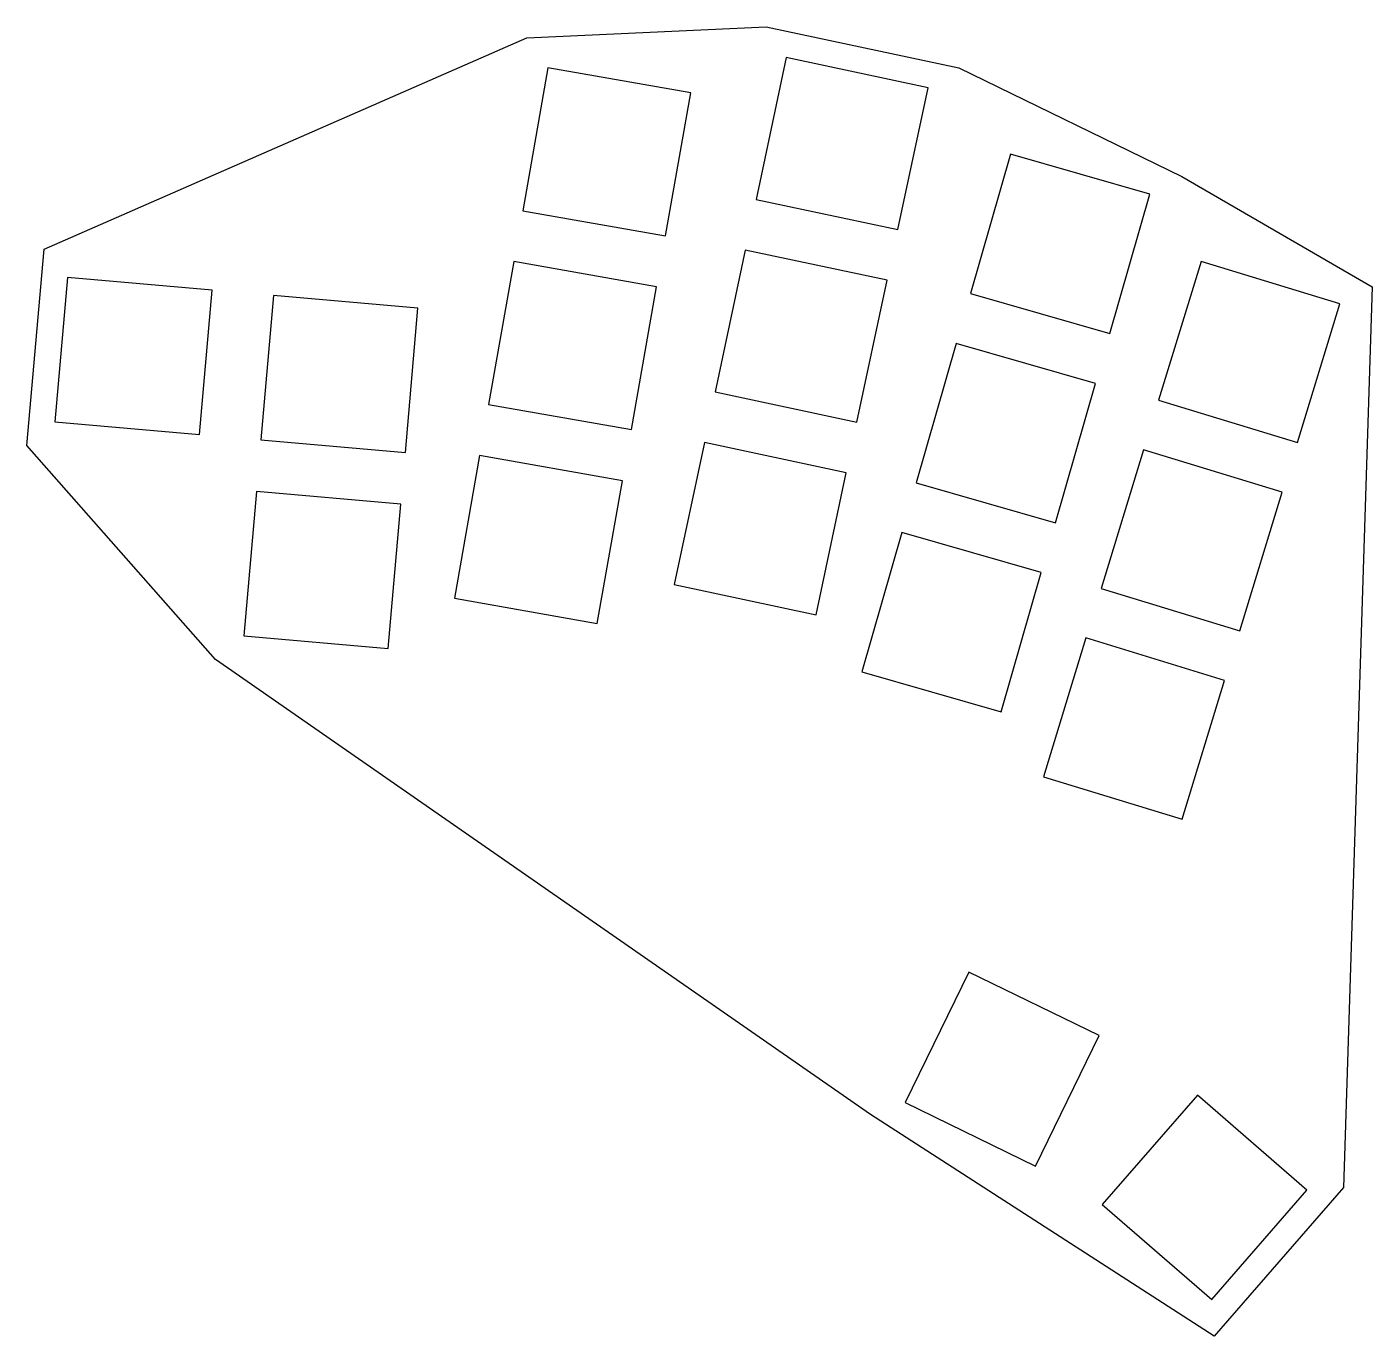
# Model space of a CAD drawing. Header units: millimetres. Extents: x -9 to 121, y -76 to 51.
import ezdxf

# ---------------------------------------------------------------- set-up
doc = ezdxf.new("R2010")
doc.units = ezdxf.units.MM

msp = doc.modelspace()

# ---------------------------------------------------------------- linework, layer by layer
for p, q in [((39.62, 49.63), (62.72, 50.69)), ((62.72, 50.69), (81.31, 46.74)), ((-6.98, 29.22), (39.62, 49.63)), ((64.65, 47.73), (61.74, 34.03)), ((78.34, 44.81), (64.65, 47.73)), ((41.65, 46.74), (39.22, 32.95)), ((55.44, 44.31), (41.65, 46.74)), ((81.31, 46.74), (102.84, 36.26)), ((53.01, 30.52), (55.44, 44.31)), ((75.43, 31.12), (78.34, 44.81)), ((86.29, 38.4), (82.43, 24.94)), ((99.74, 34.54), (86.29, 38.4)), ((102.84, 36.26), (121.2, 25.61)), ((61.74, 34.03), (75.43, 31.12)), ((95.89, 21.08), (99.74, 34.54)), ((39.22, 32.95), (53.01, 30.52)), ((-8.64, 10.29), (-6.98, 29.22)), ((60.7, 29.14), (57.79, 15.45)), ((74.39, 26.23), (60.7, 29.14)), ((38.35, 28.03), (35.92, 14.24)), ((52.14, 25.59), (38.35, 28.03)), ((104.69, 28.04), (100.6, 14.65)), ((118.08, 23.95), (104.69, 28.04)), ((-4.71, 26.51), (-5.93, 12.56)), ((9.24, 25.29), (-4.71, 26.51)), ((71.48, 12.54), (74.39, 26.23)), ((8.02, 11.34), (9.24, 25.29)), ((15.17, 24.77), (13.95, 10.83)), ((29.11, 23.55), (15.17, 24.77)), ((49.71, 11.81), (52.14, 25.59)), ((82.43, 24.94), (95.89, 21.08)), ((121.2, 25.61), (118.44, -61.35)), ((27.89, 9.61), (29.11, 23.55)), ((113.99, 10.56), (118.08, 23.95)), ((81.05, 20.14), (77.19, 6.68)), ((94.51, 16.28), (81.05, 20.14)), ((90.65, 2.82), (94.51, 16.28)), ((57.79, 15.45), (71.48, 12.54)), ((100.6, 14.65), (113.99, 10.56)), ((35.92, 14.24), (49.71, 11.81)), ((-5.93, 12.56), (8.02, 11.34)), ((13.95, 10.83), (27.89, 9.61)), ((56.75, 10.56), (53.83, -3.14)), ((70.44, 7.64), (56.75, 10.56)), ((9.58, -10.37), (-8.64, 10.29)), ((35.05, 9.31), (32.62, -4.47)), ((48.84, 6.88), (35.05, 9.31)), ((99.14, 9.87), (95.04, -3.52)), ((112.52, 5.78), (99.14, 9.87)), ((46.41, -6.9), (48.84, 6.88)), ((67.53, -6.05), (70.44, 7.64)), ((77.19, 6.68), (90.65, 2.82)), ((13.51, 5.84), (12.29, -8.1)), ((27.46, 4.62), (13.51, 5.84)), ((108.43, -7.61), (112.52, 5.78)), ((26.24, -9.32), (27.46, 4.62)), ((75.81, 1.87), (71.95, -11.58)), ((89.27, -1.99), (75.81, 1.87)), ((85.41, -15.44), (89.27, -1.99)), ((53.83, -3.14), (67.53, -6.05)), ((95.04, -3.52), (108.43, -7.61)), ((32.62, -4.47), (46.41, -6.9)), ((12.29, -8.1), (26.24, -9.32)), ((93.58, -8.3), (89.49, -21.69)), ((106.97, -12.39), (93.58, -8.3)), ((72.79, -54.29), (9.58, -10.37)), ((71.95, -11.58), (85.41, -15.44)), ((102.88, -25.78), (106.97, -12.39)), ((89.49, -21.69), (102.88, -25.78)), ((82.27, -40.56), (76.13, -53.14)), ((94.85, -46.69), (82.27, -40.56)), ((88.72, -59.28), (94.85, -46.69)), ((76.13, -53.14), (88.72, -59.28)), ((104.35, -52.42), (95.16, -62.98)), ((114.91, -61.6), (104.35, -52.42)), ((105.97, -75.69), (72.79, -54.29)), ((105.73, -72.17), (114.91, -61.6)), ((118.44, -61.35), (105.97, -75.69)), ((95.16, -62.98), (105.73, -72.17))]:
    msp.add_line(p, q)

doc.saveas('drawing.dxf')
